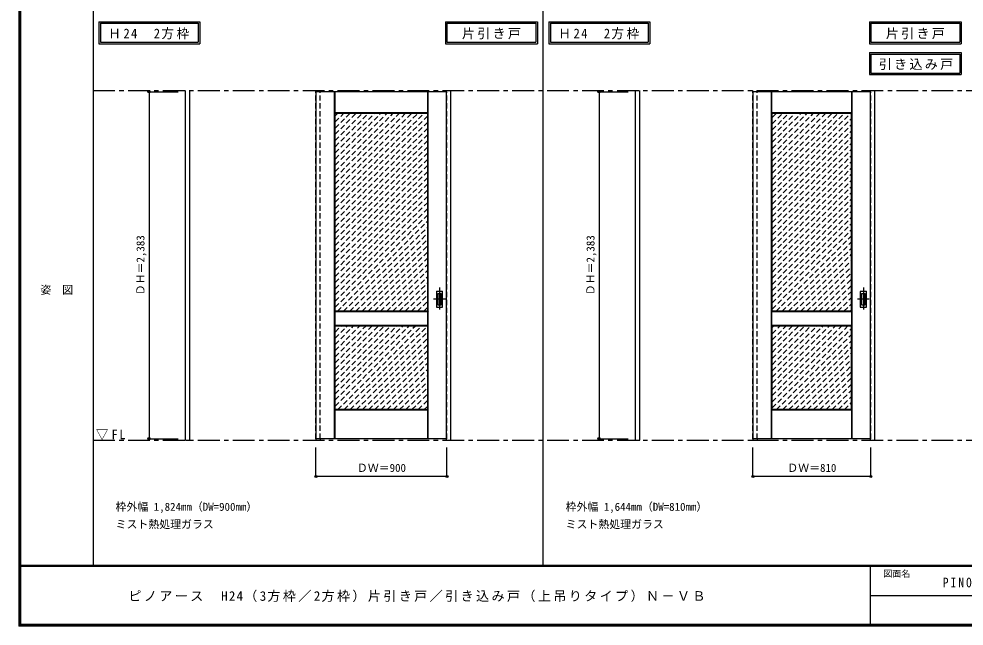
# Model space of a CAD drawing. Units: millimetres, scale not verified. Extents: x -6000 to 5700, y -4307 to 4260.
# Drawn here: x -6000 to 495, y -4205 to -36 of the extents above; entities that cross this region are included whole.
import ezdxf
from ezdxf.enums import TextEntityAlignment as Align

# ---------------------------------------------------------------- set-up
doc = ezdxf.new("R2010")
doc.units = ezdxf.units.MM
doc.header["$LTSCALE"] = 30
doc.header["$PDMODE"] = 32
doc.header["$PDSIZE"] = 15
doc.linetypes.add('CHAIN1', pattern=[8, 5, -1, 1, -1])
doc.linetypes.add('DASHED1', pattern=[1.8, 1.2, -0.6])
for name, color, linetype in [('0-1_通り芯', 4, 'CHAIN1'), ('0-2_扉', 4, 'DASHED1'), ('0-3_仕上げ', 7, 'Continuous'), ('0-4_枠', 3, 'Continuous'), ('0-6_引手', 3, 'Continuous'), ('0-A_文字', 7, 'Continuous'), ('0-B_寸法', 7, 'Continuous'), ('0-C_ハッチ', 4, 'DASHED1'), ('F-1_枠', 6, 'Continuous'), ('F-A_文字', 7, 'Continuous')]:
    doc.layers.add(name, color=color, linetype=linetype)
doc.styles.add('ＭＳ ゴシック', font='')
doc.styles.get('ＭＳ ゴシック').set_extended_font_data('MS Gothic')

msp = doc.modelspace()

# ---------------------------------------------------------------- linework, layer by layer
at = {"layer": '0-1_通り芯', "color": 7}
for p, q in [((-5490, -527.5), (3233.5, -527.5)), ((-5490, -2927.5), (3233.5, -2927.5))]:
    msp.add_line(p, q, dxfattribs=at)
at = {"layer": '0-1_通り芯'}
for p, q in [((-3109.75, -1880), (-3109.75, -2042)), ((-197.25, -1880), (-197.25, -2042)), ((-3068.75, -1961), (-3150.75, -1961)), ((-156.25, -1961), (-238.25, -1961))]:
    msp.add_line(p, q, dxfattribs=at)
at = {"layer": '0-2_扉'}
for p, q in [((-3958.75, -535.5), (-3958.75, -539.5)), ((-3061.75, -535.5), (-3058.75, -535.5)), ((-3058.75, -2918.5), (-3058.75, -535.5)), ((-956.25, -535.5), (-956.25, -539.5)), ((-149.25, -535.5), (-146.25, -535.5)), ((-146.25, -2918.5), (-146.25, -535.5)), ((-3061.75, -2918.5), (-3058.75, -2918.5)), ((-149.25, -2918.5), (-146.25, -2918.5))]:
    msp.add_line(p, q, dxfattribs=at)
at = {"layer": '0-2_扉', "color": 3, "linetype": 'Continuous'}
for p, q in [((-3061.75, -535.5), (-3958.75, -535.5)), ((-3958.75, -535.5), (-3958.75, -2918.5)), ((-149.25, -535.5), (-956.25, -535.5)), ((-956.25, -535.5), (-956.25, -2918.5)), ((-3061.75, -2918.5), (-3958.75, -2918.5)), ((-149.25, -2918.5), (-956.25, -2918.5))]:
    msp.add_line(p, q, dxfattribs=at)
at = {"layer": '0-3_仕上げ'}
for p, q in [((-3830.75, -2918.5), (-3830.75, -535.5)), ((-3829.25, -683), (-3829.25, -535.5)), ((-3827.75, -681.5), (-3827.75, -535.5)), ((-3189.75, -681.5), (-3189.75, -535.5)), ((-3188.25, -683), (-3188.25, -535.5)), ((-3186.75, -2918.5), (-3186.75, -535.5)), ((-828.25, -2918.5), (-828.25, -535.5)), ((-826.75, -683), (-826.75, -535.5)), ((-825.25, -681.5), (-825.25, -535.5)), ((-277.25, -681.5), (-277.25, -535.5)), ((-275.75, -683), (-275.75, -535.5)), ((-274.25, -2918.5), (-274.25, -535.5)), ((-3827.75, -681.5), (-3829.25, -683)), ((-3826.75, -685.5), (-3829.25, -683)), ((-3189.75, -681.5), (-3827.75, -681.5)), ((-3188.25, -683), (-3190.75, -685.5)), ((-3189.75, -681.5), (-3188.25, -683)), ((-824.25, -685.5), (-826.75, -683)), ((-3829.25, -2141), (-3829.25, -2046)), ((-3189.75, -2047.5), (-3827.75, -2047.5)), ((-3827.75, -2139.5), (-3827.75, -2047.5)), ((-3190.75, -2043.5), (-3188.25, -2046)), ((-3189.75, -2047.5), (-3188.25, -2046)), ((-826.75, -2141), (-826.75, -2046)), ((-277.25, -2047.5), (-825.25, -2047.5)), ((-825.25, -2139.5), (-825.25, -2047.5)), ((-278.25, -2043.5), (-275.75, -2046)), ((-3827.75, -2139.5), (-3829.25, -2141)), ((-3826.75, -2143.5), (-3829.25, -2141)), ((-3188.25, -2141), (-3190.75, -2143.5)), ((-825.25, -2139.5), (-826.75, -2141)), ((-824.25, -2143.5), (-826.75, -2141)), ((-825.25, -2139.5), (-277.25, -2139.5)), ((-275.75, -2141), (-278.25, -2143.5)), ((-3829.25, -2918.5), (-3829.25, -2721)), ((-3827.75, -2918.5), (-3827.75, -2722.5)), ((-3189.75, -2722.5), (-3827.75, -2722.5)), ((-3190.75, -2718.5), (-3188.25, -2721)), ((-3189.75, -2722.5), (-3188.25, -2721)), ((-3189.75, -2918.5), (-3189.75, -2722.5)), ((-3188.25, -2918.5), (-3188.25, -2721)), ((-826.75, -2918.5), (-826.75, -2721)), ((-825.25, -2918.5), (-825.25, -2722.5)), ((-277.25, -2722.5), (-825.25, -2722.5)), ((-278.25, -2718.5), (-275.75, -2721)), ((-277.25, -2722.5), (-275.75, -2721)), ((-277.25, -2918.5), (-277.25, -2722.5)), ((-275.75, -2918.5), (-275.75, -2721))]:
    msp.add_line(p, q, dxfattribs=at)
at = {"layer": '0-3_仕上げ', "color": 3}
for p, q in [((-3190.75, -685.5), (-3826.75, -685.5)), ((-3826.75, -2043.5), (-3826.75, -685.5)), ((-3190.75, -2043.5), (-3190.75, -685.5)), ((-278.25, -685.5), (-824.25, -685.5)), ((-824.25, -2043.5), (-824.25, -685.5)), ((-278.25, -2043.5), (-278.25, -685.5)), ((-3190.75, -2043.5), (-3826.75, -2043.5)), ((-278.25, -2043.5), (-824.25, -2043.5)), ((-3826.75, -2143.5), (-3190.75, -2143.5)), ((-3826.75, -2718.5), (-3826.75, -2143.5)), ((-3190.75, -2718.5), (-3190.75, -2143.5)), ((-824.25, -2143.5), (-278.25, -2143.5)), ((-824.25, -2718.5), (-824.25, -2143.5)), ((-278.25, -2718.5), (-278.25, -2143.5)), ((-3190.75, -2718.5), (-3826.75, -2718.5)), ((-278.25, -2718.5), (-824.25, -2718.5))]:
    msp.add_line(p, q, dxfattribs=at)
at = {"layer": '0-3_仕上げ'}
for points in [[(-277.25, -681.5), (-825.25, -681.5), (-826.75, -683)], [(-277.25, -681.5), (-275.75, -683), (-278.25, -685.5)], [(-3827.75, -2047.5), (-3829.25, -2046), (-3826.75, -2043.5)], [(-3827.75, -2139.5), (-3189.75, -2139.5), (-3189.75, -2047.5)], [(-3189.75, -2139.5), (-3188.25, -2141), (-3188.25, -2046)], [(-825.25, -2047.5), (-826.75, -2046), (-824.25, -2043.5)], [(-277.25, -2139.5), (-277.25, -2047.5), (-275.75, -2046)], [(-277.25, -2139.5), (-275.75, -2141), (-275.75, -2046)], [(-3827.75, -2722.5), (-3829.25, -2721), (-3826.75, -2718.5)], [(-825.25, -2722.5), (-826.75, -2721), (-824.25, -2718.5)]]:
    msp.add_lwpolyline(points, dxfattribs=at)
at = {"layer": '0-4_枠'}
for p, q in [((-4855.75, -2927.5), (-4855.75, -527.5)), ((-4825.75, -2927.5), (-4825.75, -527.5)), ((-3061.75, -2927.5), (-3061.75, -527.5)), ((-3031.75, -2927.5), (-3031.75, -527.5)), ((-1763.25, -2927.5), (-1763.25, -527.5)), ((-1733.25, -2927.5), (-1733.25, -527.5)), ((-149.25, -2927.5), (-149.25, -527.5)), ((-119.25, -2927.5), (-119.25, -527.5)), ((-3958.75, -2918.5), (-3958.75, -2927.5)), ((-3928.75, -2918.5), (-3928.75, -2927.5)), ((-956.25, -2918.5), (-956.25, -2927.5)), ((-926.25, -2918.5), (-926.25, -2927.5)), ((-4855.75, -2927.5), (-4825.75, -2927.5)), ((-3958.75, -2927.5), (-3928.75, -2927.5)), ((-3061.75, -2927.5), (-3031.75, -2927.5)), ((-1763.25, -2927.5), (-1733.25, -2927.5)), ((-956.25, -2927.5), (-926.25, -2927.5)), ((-149.25, -2927.5), (-119.25, -2927.5))]:
    msp.add_line(p, q, dxfattribs=at)
at = {"layer": '0-4_枠', "color": 4, "linetype": 'DASHED1'}
for p, q in [((-3958.75, -2918.5), (-3958.75, -527.5)), ((-3928.75, -2918.5), (-3928.75, -527.5)), ((-956.25, -2918.5), (-956.25, -527.5)), ((-926.25, -2918.5), (-926.25, -527.5))]:
    msp.add_line(p, q, dxfattribs=at)
at = {"layer": '0-6_引手'}
for p, q in [((-3130.75, -1907.5), (-3130.75, -2014.5)), ((-3129.25, -1906), (-3090.25, -1906)), ((-3088.75, -2014.5), (-3088.75, -1907.5)), ((-218.25, -1907.5), (-218.25, -2014.5)), ((-216.75, -1906), (-177.75, -1906)), ((-176.25, -2014.5), (-176.25, -1907.5)), ((-3129.25, -2016), (-3090.25, -2016)), ((-216.75, -2016), (-177.75, -2016))]:
    msp.add_line(p, q, dxfattribs=at)
at = {"layer": '0-6_引手', "color": 7}
for p, q in [((-3122.25, -1923.5), (-3122.25, -1998.5)), ((-3120.75, -1922), (-3098.75, -1922)), ((-3097.25, -1998.5), (-3097.25, -1923.5)), ((-209.75, -1923.5), (-209.75, -1998.5)), ((-208.25, -1922), (-186.25, -1922)), ((-184.75, -1998.5), (-184.75, -1923.5)), ((-3120.75, -2000), (-3098.75, -2000)), ((-208.25, -2000), (-186.25, -2000))]:
    msp.add_line(p, q, dxfattribs=at)
at = {"layer": '0-6_引手'}
for centre, start, end in [((-3129.25, -1907.5), 90, 180), ((-3090.25, -1907.5), 0, 90), ((-216.75, -1907.5), 90, 180), ((-177.75, -1907.5), 0, 90), ((-3129.25, -2014.5), 180, 270), ((-3090.25, -2014.5), 270, 0), ((-216.75, -2014.5), 180, 270), ((-177.75, -2014.5), 270, 0)]:
    msp.add_arc(centre, 1.5, start, end, dxfattribs=at)
at = {"layer": '0-6_引手', "color": 7}
for centre, start, end in [((-3120.75, -1923.5), 90, 180), ((-3098.75, -1923.5), 0, 90), ((-208.25, -1923.5), 90, 180), ((-186.25, -1923.5), 0, 90), ((-3120.75, -1998.5), 180, 270), ((-3098.75, -1998.5), 270, 0), ((-208.25, -1998.5), 180, 270), ((-186.25, -1998.5), 270, 0)]:
    msp.add_arc(centre, 1.5, start, end, dxfattribs=at)
at = {"layer": '0-A_文字'}
for p, q in [((-5450, -55.5), (-5450, -205.5)), ((-3068.53, -55.5), (-3068.53, -205.5)), ((-2357.5, -55.5), (-2357.5, -205.5)), ((-156.03, -55.5), (-156.03, -205.5)), ((-5440, -65.5), (-5440, -195.5)), ((-5440, -65.5), (-4767.38, -65.5)), ((-4767.38, -65.5), (-4767.38, -195.5)), ((-3058.53, -65.5), (-3058.53, -195.5)), ((-3058.53, -65.5), (-2447.5, -65.5)), ((-2447.5, -65.5), (-2447.5, -195.5)), ((-2347.5, -65.5), (-2347.5, -195.5)), ((-2347.5, -65.5), (-1674.88, -65.5)), ((-1674.88, -65.5), (-1674.88, -195.5)), ((-146.03, -65.5), (-146.03, -195.5)), ((-146.03, -65.5), (465, -65.5)), ((465, -65.5), (465, -195.5)), ((-5450, -205.5), (-4757.38, -205.5)), ((-5440, -195.5), (-4767.38, -195.5)), ((-3068.53, -205.5), (-2437.5, -205.5)), ((-3058.53, -195.5), (-2447.5, -195.5)), ((-2357.5, -205.5), (-1664.88, -205.5)), ((-2347.5, -195.5), (-1674.88, -195.5)), ((-156.03, -205.5), (475, -205.5)), ((-146.03, -195.5), (465, -195.5)), ((-156.03, -266.97), (-156.03, -416.97)), ((-146.03, -276.97), (-146.03, -406.97)), ((-146.03, -276.97), (465, -276.97)), ((465, -276.97), (465, -406.97)), ((-156.03, -416.97), (475, -416.97)), ((-146.03, -406.97), (465, -406.97))]:
    msp.add_line(p, q, dxfattribs=at)
for points in [[(-5450, -55.5), (-4757.38, -55.5), (-4757.38, -205.5)], [(-3068.53, -55.5), (-2437.5, -55.5), (-2437.5, -205.5)], [(-2357.5, -55.5), (-1664.88, -55.5), (-1664.88, -205.5)], [(-156.03, -55.5), (475, -55.5), (475, -205.5)], [(-156.03, -266.97), (475, -266.97), (475, -416.97)]]:
    msp.add_lwpolyline(points, dxfattribs=at)
at = {"layer": '0-B_寸法', "color": 4}
for p, q in [((-5105.75, -535.5), (-4905.75, -535.5)), ((-5105.75, -535.5), (-5105.75, -2918.5)), ((-2013.25, -535.5), (-1813.25, -535.5)), ((-2013.25, -535.5), (-2013.25, -2918.5)), ((-5105.75, -2918.5), (-4905.75, -2918.5)), ((-2013.25, -2918.5), (-1813.25, -2918.5)), ((-3958.75, -3177.5), (-3958.75, -2977.5)), ((-3058.75, -3177.5), (-3058.75, -2977.5)), ((-956.25, -3177.5), (-956.25, -2977.5)), ((-146.25, -3177.5), (-146.25, -2977.5)), ((-3058.75, -3177.5), (-3958.75, -3177.5)), ((-146.25, -3177.5), (-956.25, -3177.5))]:
    msp.add_line(p, q, dxfattribs=at)
at = {"layer": '0-B_寸法'}
for p in [(-5105.75, -535.5), (-2013.25, -535.5), (-5105.75, -2918.5), (-2013.25, -2918.5), (-3958.75, -3177.5), (-3058.75, -3177.5), (-956.25, -3177.5), (-146.25, -3177.5)]:
    msp.add_point(p, dxfattribs=at)
at = {"layer": '0-C_ハッチ'}
for p, q in [((-3826.75, -743.19), (-3769.06, -685.5)), ((-3826.75, -1294.73), (-3217.52, -685.5)), ((-3826.75, -1252.31), (-3259.94, -685.5)), ((-3826.75, -1209.88), (-3302.37, -685.5)), ((-3826.75, -1167.45), (-3344.8, -685.5)), ((-3826.75, -1125.03), (-3387.22, -685.5)), ((-3826.75, -1082.6), (-3429.65, -685.5)), ((-3826.75, -1040.17), (-3472.08, -685.5)), ((-3826.75, -997.75), (-3514.5, -685.5)), ((-3826.75, -955.32), (-3556.93, -685.5)), ((-3826.75, -912.89), (-3599.36, -685.5)), ((-3826.75, -870.47), (-3641.78, -685.5)), ((-3826.75, -828.04), (-3684.21, -685.5)), ((-3826.75, -785.61), (-3726.64, -685.5)), ((-3826.75, -700.76), (-3811.49, -685.5)), ((-3826.75, -1337.16), (-3190.75, -701.16)), ((-824.25, -1222.13), (-287.62, -685.5)), ((-824.25, -755.44), (-754.31, -685.5)), ((-824.25, -840.29), (-669.46, -685.5)), ((-824.25, -797.87), (-711.88, -685.5)), ((-824.25, -1179.7), (-330.04, -685.5)), ((-824.25, -1137.28), (-372.47, -685.5)), ((-824.25, -1094.85), (-414.9, -685.5)), ((-824.25, -1052.43), (-457.32, -685.5)), ((-824.25, -1010), (-499.75, -685.5)), ((-824.25, -967.57), (-542.18, -685.5)), ((-824.25, -925.15), (-584.6, -685.5)), ((-824.25, -882.72), (-627.03, -685.5)), ((-824.25, -713.01), (-796.74, -685.5)), ((-3826.75, -1379.58), (-3190.75, -743.58)), ((-824.25, -1264.56), (-280.19, -720.5)), ((-824.25, -1306.98), (-278.25, -760.98)), ((-3826.75, -1422.01), (-3190.75, -786.01)), ((-3826.75, -1464.44), (-3190.75, -828.44)), ((-824.25, -1349.41), (-278.25, -803.41)), ((-3826.75, -1506.86), (-3190.75, -870.86)), ((-824.25, -1391.84), (-278.25, -845.84)), ((-824.25, -1434.26), (-278.25, -888.26)), ((-3826.75, -1549.29), (-3190.75, -913.29)), ((-3826.75, -1591.72), (-3190.75, -955.72)), ((-824.25, -1476.69), (-278.25, -930.69)), ((-824.25, -1519.12), (-278.25, -973.12)), ((-3826.75, -1634.14), (-3190.75, -998.14)), ((-824.25, -1561.54), (-278.25, -1015.54)), ((-3826.75, -1676.57), (-3190.75, -1040.57)), ((-3826.75, -1719), (-3190.75, -1083)), ((-824.25, -1603.97), (-278.25, -1057.97)), ((-824.25, -1646.4), (-278.25, -1100.4)), ((-3826.75, -1761.42), (-3190.75, -1125.42)), ((-3826.75, -1803.85), (-3190.75, -1167.85)), ((-824.25, -1688.82), (-278.25, -1142.82)), ((-3826.75, -1846.27), (-3190.75, -1210.27)), ((-824.25, -1731.25), (-278.25, -1185.25)), ((-824.25, -1773.67), (-278.25, -1227.67)), ((-3826.75, -1888.7), (-3190.75, -1252.7)), ((-3826.75, -1931.13), (-3190.75, -1295.13)), ((-824.25, -1816.1), (-278.25, -1270.1)), ((-3826.75, -1973.55), (-3190.75, -1337.55)), ((-824.25, -1858.53), (-278.25, -1312.53)), ((-824.25, -1900.95), (-278.25, -1354.95)), ((-3826.75, -2015.98), (-3190.75, -1379.98)), ((-3811.84, -2043.5), (-3190.75, -1422.41)), ((-824.25, -1943.38), (-278.25, -1397.38)), ((-3769.42, -2043.5), (-3190.75, -1464.83)), ((-824.25, -1985.81), (-278.25, -1439.81)), ((-824.25, -2028.23), (-278.25, -1482.23)), ((-3726.99, -2043.5), (-3190.75, -1507.26)), ((-3684.56, -2043.5), (-3190.75, -1549.69)), ((-797.09, -2043.5), (-278.25, -1524.66)), ((-3642.14, -2043.5), (-3190.75, -1592.11)), ((-754.66, -2043.5), (-278.25, -1567.09)), ((-712.24, -2043.5), (-278.25, -1609.51)), ((-3599.71, -2043.5), (-3190.75, -1634.54)), ((-3557.28, -2043.5), (-3190.75, -1676.97)), ((-3192.28, -1678.5), (-3190.75, -1676.97)), ((-669.81, -2043.5), (-278.25, -1651.94)), ((-3514.86, -2043.5), (-3190.75, -1719.39)), ((-627.38, -2043.5), (-278.25, -1694.36)), ((-584.96, -2043.5), (-278.25, -1736.79)), ((-3472.43, -2043.5), (-3190.75, -1761.82)), ((-3430.01, -2043.5), (-3190.75, -1804.24)), ((-542.53, -2043.5), (-278.25, -1779.22)), ((-3387.58, -2043.5), (-3190.75, -1846.67)), ((-500.11, -2043.5), (-278.25, -1821.64)), ((-457.68, -2043.5), (-278.25, -1864.07)), ((-3345.15, -2043.5), (-3190.75, -1889.1)), ((-3302.73, -2043.5), (-3190.75, -1931.52)), ((-415.25, -2043.5), (-278.25, -1906.5)), ((-3260.3, -2043.5), (-3190.75, -1973.95)), ((-372.83, -2043.5), (-278.25, -1948.92)), ((-330.4, -2043.5), (-278.25, -1991.35)), ((-3217.87, -2043.5), (-3190.75, -2016.38)), ((-287.97, -2043.5), (-278.25, -2033.78)), ((-3826.75, -2228.11), (-3742.14, -2143.5)), ((-3826.75, -2185.69), (-3784.56, -2143.5)), ((-3826.75, -2270.54), (-3699.71, -2143.5)), ((-3826.75, -2482.67), (-3487.58, -2143.5)), ((-3826.75, -2440.24), (-3530.01, -2143.5)), ((-3826.75, -2397.82), (-3572.43, -2143.5)), ((-3826.75, -2355.39), (-3614.86, -2143.5)), ((-3826.75, -2312.97), (-3657.28, -2143.5)), ((-3826.75, -2694.8), (-3275.45, -2143.5)), ((-3826.75, -2652.38), (-3317.87, -2143.5)), ((-3826.75, -2609.95), (-3360.3, -2143.5)), ((-3826.75, -2567.52), (-3402.73, -2143.5)), ((-3826.75, -2525.1), (-3445.15, -2143.5)), ((-3808.02, -2718.5), (-3233.02, -2143.5)), ((-3765.59, -2718.5), (-3190.75, -2143.66)), ((-3723.17, -2718.5), (-3190.75, -2186.08)), ((-824.25, -2664.63), (-303.12, -2143.5)), ((-824.25, -2197.94), (-769.81, -2143.5)), ((-824.25, -2155.51), (-812.24, -2143.5)), ((-824.25, -2367.64), (-600.11, -2143.5)), ((-824.25, -2325.22), (-642.53, -2143.5)), ((-824.25, -2282.79), (-684.96, -2143.5)), ((-824.25, -2240.36), (-727.38, -2143.5)), ((-824.25, -2537.35), (-430.4, -2143.5)), ((-824.25, -2494.92), (-472.83, -2143.5)), ((-824.25, -2452.5), (-515.25, -2143.5)), ((-824.25, -2410.07), (-557.68, -2143.5)), ((-824.25, -2622.2), (-345.55, -2143.5)), ((-824.25, -2579.78), (-387.97, -2143.5)), ((-824.25, -2707.06), (-278.25, -2161.06)), ((-793.27, -2718.5), (-278.25, -2203.48)), ((-3680.74, -2718.5), (-3190.75, -2228.51)), ((-3638.31, -2718.5), (-3190.75, -2270.94)), ((-750.84, -2718.5), (-278.25, -2245.91)), ((-3595.89, -2718.5), (-3190.75, -2313.36)), ((-708.41, -2718.5), (-278.25, -2288.33)), ((-665.99, -2718.5), (-278.25, -2330.76)), ((-3553.46, -2718.5), (-3190.75, -2355.79)), ((-3511.04, -2718.5), (-3190.75, -2398.21)), ((-623.56, -2718.5), (-278.25, -2373.19)), ((-3468.61, -2718.5), (-3190.75, -2440.64)), ((-581.14, -2718.5), (-278.25, -2415.61)), ((-538.71, -2718.5), (-278.25, -2458.04)), ((-3426.18, -2718.5), (-3190.75, -2483.07)), ((-3383.76, -2718.5), (-3190.75, -2525.49)), ((-496.28, -2718.5), (-278.25, -2500.47)), ((-3341.33, -2718.5), (-3190.75, -2567.92)), ((-453.86, -2718.5), (-278.25, -2542.89)), ((-411.43, -2718.5), (-278.25, -2585.32)), ((-3298.9, -2718.5), (-3190.75, -2610.35)), ((-3256.48, -2718.5), (-3190.75, -2652.77)), ((-369, -2718.5), (-278.25, -2627.75)), ((-3214.05, -2718.5), (-3190.75, -2695.2)), ((-326.58, -2718.5), (-278.25, -2670.17)), ((-284.15, -2718.5), (-278.25, -2712.6))]:
    msp.add_line(p, q, dxfattribs=at)
at = {"layer": 'F-1_枠'}
for p, q in [((-6000, 4175), (-6000, -4205)), ((-5995, 4175), (-5995, -4205)), ((-5990, 4175), (-5990, -4205)), ((-5490, 4175), (-5490, -3790)), ((-2397.5, -3790), (-2397.5, 4175)), ((5700, -3790), (-6000, -3790)), ((5700, -3795), (-6000, -3795)), ((-150, -3795), (-150, -4195)), ((-150, -3995), (5690, -3995.01)), ((5700, -4195), (-6000, -4195)), ((5700, -4200), (-6000, -4200)), ((5700, -4205), (-6000, -4205))]:
    msp.add_line(p, q, dxfattribs=at)

# ---------------------------------------------------------------- texts
at = {"layer": '0-A_文字', "style": 'ＭＳ ゴシック'}
for s, p in [('枠外幅 1,824mm（DW=900mm）', (-5335.75, -3430)), ('枠外幅 1,644mm（DW=810mm）', (-2243.25, -3430)), ('ミスト熱処理ガラス', (-5335.75, -3550)), ('ミスト熱処理ガラス', (-2243.25, -3550))]:
    msp.add_text(s, height=54.99, dxfattribs=at).set_placement(p, align=Align.BOTTOM_LEFT)
at = {"layer": '0-A_文字', "char_height": 65.98, "attachment_point": 7, "style": 'ＭＳ ゴシック'}
for s, insert in [('\\T1.22;\\W0.95;Ｈ24\u30002方枠', (-5385.34, -175.5)), ('\\T1.17;片引き戸', (-2955.52, -175.5)), ('\\T1.22;\\W0.95;Ｈ24\u30002方枠', (-2292.84, -175.5)), ('\\T1.17;片引き戸', (-43.02, -175.5)), ('\\T1.17;引き込み戸', (-91.37, -386.97)), ('\\T1.26;\\W0.95;▽FL', (-5471.25, -2927.5))]:
    msp.add_mtext(s, dxfattribs=dict(at, insert=insert))
at = {"layer": '0-B_寸法', "style": 'ＭＳ ゴシック'}
for p in [(-5120.75, -1933.25), (-2028.25, -1933.25)]:
    msp.add_text('ＤＨ＝2,383', height=54.99, rotation=90, dxfattribs=at).set_placement(p, align=Align.BOTTOM_LEFT)
for s, p in [('ＤＷ＝900', (-3677.5, -3162.5)), ('ＤＷ＝810', (-720, -3162.5))]:
    msp.add_text(s, height=54.99, dxfattribs=at).set_placement(p, align=Align.BOTTOM_LEFT)
at = {"layer": 'F-A_文字', "style": 'ＭＳ ゴシック'}
for s, height, p in [('姿\u3000図', 54.99, (-5852.5, -1940.25)), ('図面名', 43.99, (-60, -3880))]:
    msp.add_text(s, height=height, dxfattribs=at).set_placement(p, align=Align.BOTTOM_LEFT)
at = {"layer": 'F-A_文字', "char_height": 65.98, "attachment_point": 7, "style": 'ＭＳ ゴシック'}
for s, insert in [('\\T1.39;\\W0.85;PINOEARTH', (350, -3940)), ('\\T1.18;ピノアース\u3000H24（3方枠／2方枠）片引き戸／引き込み戸（上吊りタイプ）Ｎ－ＶＢ', (-5247.55, -4040))]:
    msp.add_mtext(s, dxfattribs=dict(at, insert=insert))

doc.saveas('drawing.dxf')
